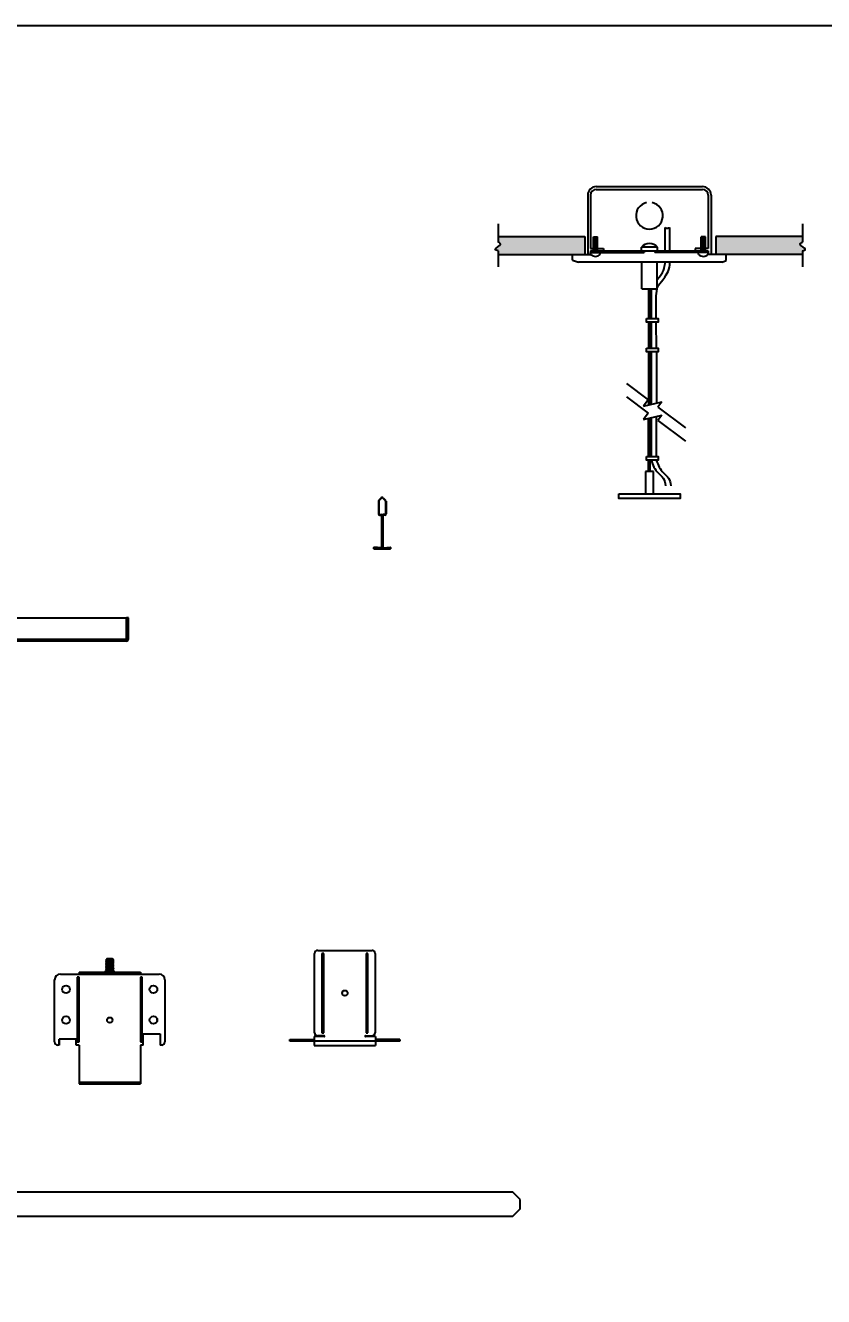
# Model space of a CAD drawing. Header units: inches. Extents: x 185 to 315, y 0 to 83.
# Drawn here: x 263.51 to 289.51, y 41.39 to 82.79 of the extents above; entities that cross this region are included whole.
import ezdxf

# ---------------------------------------------------------------- set-up
doc = ezdxf.new("R2010")
doc.units = ezdxf.units.IN
doc.header["$LTSCALE"] = 0.5
doc.header["$MEASUREMENT"] = 0
doc.layers.get('0').update_dxf_attribs({"color": 255, "linetype": 'CONTINUOUS'})
for name, color, linetype in [('Ceiling', 42, 'CONTINUOUS'), ('LED Board', 110, 'CONTINUOUS'), ('Mounting', 4, 'CONTINUOUS'), ('WallMount Bracket', 190, 'CONTINUOUS')]:
    doc.layers.add(name, color=color, linetype=linetype)
doc.layers.add('FAB DWG', color=7, linetype='CONTINUOUS', plot=False)
doc.layers.add('Text-Unprinted', color=131, linetype='CONTINUOUS', plot=False)
doc.styles.add('LSAD_Standard', font='arial.ttf')

# ---------------------------------------------------------------- blocks, each defined once
blk = doc.blocks.new('*U62')
at = {"layer": 'LED Board', "linetype": 'Continuous', "lineweight": 25, "transparency": 16777216}
blk.add_lwpolyline([(47, 0.15), (46.757, 0.393), (0.243, 0.393), (0, 0.15), (0, -0.15), (0.243, -0.393), (46.757, -0.393), (47, -0.15)], close=True, dxfattribs=at)
at = {"layer": 'FAB DWG', "color": 0, "transparency": 16777216, "style": 'LSAD_Standard'}
blk.add_attdef('LED1', (0, 3.215), '', height=1.125, dxfattribs=at)
blk = doc.blocks.new('*U69')
at = {"layer": 'WallMount Bracket', "color": 0, "linetype": 'ByBlock', "transparency": 16777216}
for p, q in [((-2.19, 0), (2.19, 0)), ((2.182, 0), (2.182, -0.692)), ((2.25, 0), (2.19, 0)), ((2.19, -0.692), (2.19, 0)), ((2.25, -0.692), (2.25, 0)), ((-2.25, 0), (-2.19, 0)), ((-2.25, 0), (-2.25, -0.692)), ((-2.19, 0), (-2.19, -0.692)), ((-2.182, -0.692), (-2.182, 0)), ((-2.19, -0.692), (-2.25, -0.692)), ((-2.182, -0.692), (2.182, -0.692)), ((-2.182, -0.7), (-2.182, -0.692)), ((-2.182, -0.7), (-2.182, -0.76)), ((2.182, -0.76), (-2.182, -0.76)), ((2.182, -0.692), (2.182, -0.7)), ((2.182, -0.7), (2.182, -0.76)), ((2.19, -0.692), (2.25, -0.692))]:
    blk.add_line(p, q, dxfattribs=at)
for centre, radius, start, end in [((-2.182, -0.692), 0.0678, 180, 270), ((-2.182, -0.692), 0.008, 180, 270), ((2.182, -0.692), 0.0678, 270, 0), ((2.182, -0.692), 0.008, 270, 0)]:
    blk.add_arc(centre, radius, start, end, dxfattribs=at)
blk = doc.blocks.new('*U64')
at = {"layer": 'Mounting', "transparency": 16777216}
h = blk.add_hatch(dxfattribs=at)
h.set_pattern_fill('AR-CONC', color=0, scale=0.05)
h.set_pattern_definition([(50, (-8493.6708, -832.33216), (0.358630091, -0.031376067), [0.0375, -0.4125]), (355, (-8493.6708, -832.33216), (-0.069375667, 0.376096067), [0.03, -0.33]), (100.4514445, (-8493.64092, -832.33477), (0.289254423, 0.344719995), [0.031870096, -0.350571056]), (46.1842, (-8493.6708, -832.23216), (0.533620665, -0.08275964), [0.05625, -0.61875]), (96.6356355, (-8493.62634, -832.23905), (0.467330973, 0.4870593), [0.04780517, -0.52585688]), (351.184164, (-8493.6708, -832.23216), (0.467330973, 0.4870593), [0.045, -0.495]), (21, (-8493.6208, -832.25716), (0.298453526, -0.201309445), [0.0375, -0.4125]), (326, (-8493.6208, -832.25716), (0.121657666, 0.362575023), [0.03, -0.33]), (71.4514447, (-8493.59594, -832.27393), (0.420111188, 0.161265576), [0.031870095, -0.350571056]), (37.5, (-8493.67081, -832.33216), (0.0060799277, 0.166446927), [0, -0.326, 0, -0.335, 0, -0.33125]), (7.5, (-8493.6708, -832.33216), (0.1315347687, 0.197205856), [0, -0.191, 0, -0.3185, 0, -0.12625]), (327.5, (-8493.7823, -832.33216), (0.266911218, -0.0112774359), [0, -0.125, 0, -0.39, 0, -0.5175]), (317.5, (-8493.8323, -832.33216), (0.2915930847, 0.050052491), [0, -0.1625, 0, -0.259, 0, -0.3675])])
edge = h.paths.add_edge_path()
edge.add_line((-2.1, 8.38), (-4.92, 8.38))
edge.add_line((-4.92, 8.38), (-4.92, 8.196))
edge.add_spline(control_points=[(-4.92, 8.196), (-4.877, 8.177), (-4.77, 8.112), (-5.095, 7.973), (-4.973, 7.923), (-4.92, 7.907)], knot_values=[1.066652, 1.066652, 1.066652, 1.066652, 3.873339, 9.934545, 13.072381, 13.072381, 13.072381, 13.072381], degree=3, periodic=0)
edge.add_line((-4.92, 7.907), (-4.92, 7.79))
edge.add_line((-4.92, 7.79), (-2.1, 7.79))
edge.add_line((-2.1, 7.79), (-2.1, 8.38))
edge = h.paths.add_edge_path()
edge.add_spline(control_points=[(4.984, 7.907), (5.036, 7.923), (5.159, 7.973), (4.834, 8.112), (4.941, 8.177), (4.984, 8.196)], knot_values=[1.066652, 1.066652, 1.066652, 1.066652, 4.204487, 10.265693, 13.072381, 13.072381, 13.072381, 13.072381], degree=3, periodic=0)
edge.add_line((4.984, 8.196), (4.984, 8.38))
edge.add_line((4.984, 8.38), (2.164, 8.38))
edge.add_line((2.164, 8.38), (2.164, 7.79))
edge.add_line((2.164, 7.79), (4.984, 7.79))
edge.add_line((4.984, 7.79), (4.984, 7.907))
at = {"layer": 'Mounting', "color": 0, "transparency": 16777216}
for p, q in [((-1.73, 10.005), (1.73, 10.005)), ((-2.008, 9.724), (-2.008, 7.79)), ((-1.919, 9.724), (-1.919, 7.993)), ((-1.73, 9.912), (1.73, 9.912)), ((1.919, 9.724), (1.919, 7.993)), ((2.008, 9.724), (2.008, 7.79)), ((-4.927, 8.789), (-4.927, 8.196)), ((4.984, 8.789), (4.984, 8.196)), ((-4.927, 8.38), (-2.107, 8.38)), ((-2.107, 8.38), (-2.107, 7.79)), ((-1.827, 8.336), (-1.687, 8.351)), ((-1.827, 8.301), (-1.687, 8.316)), ((-1.827, 8.267), (-1.687, 8.282)), ((-1.822, 8.366), (-1.691, 8.366)), ((-1.822, 7.856), (-1.822, 8.366)), ((-1.691, 7.856), (-1.691, 8.366)), ((0.51, 7.856), (0.51, 8.67)), ((0.668, 7.856), (0.668, 8.67)), ((1.827, 8.336), (1.687, 8.351)), ((1.827, 8.301), (1.687, 8.316)), ((1.827, 8.267), (1.687, 8.282)), ((1.822, 8.366), (1.691, 8.366)), ((1.691, 7.856), (1.691, 8.366)), ((1.822, 7.856), (1.822, 8.366)), ((4.984, 8.38), (2.164, 8.38)), ((2.164, 8.38), (2.164, 7.79)), ((-4.927, 7.907), (-4.927, 7.393)), ((-1.919, 7.993), (-1.822, 7.993)), ((-1.919, 7.915), (-1.919, 7.79)), ((-1.919, 7.915), (-1.822, 7.915)), ((-1.858, 7.915), (-1.858, 7.856)), ((-1.827, 8.233), (-1.687, 8.248)), ((-1.827, 8.198), (-1.687, 8.213)), ((-1.827, 8.164), (-1.687, 8.179)), ((-1.827, 8.13), (-1.687, 8.145)), ((-1.827, 8.095), (-1.687, 8.11)), ((-1.827, 8.061), (-1.687, 8.076)), ((-1.827, 8.027), (-1.687, 8.042)), ((-1.827, 7.992), (-1.687, 8.007)), ((-1.827, 7.958), (-1.687, 7.973)), ((-1.827, 7.924), (-1.687, 7.939)), ((-1.827, 7.89), (-1.687, 7.905)), ((-1.691, 7.993), (-1.494, 7.993)), ((-1.691, 7.915), (1.691, 7.915)), ((-1.494, 7.993), (-1.494, 7.915)), ((0.26, 8.028), (-0.26, 8.028)), ((-0.26, 7.915), (-0.26, 8.028)), ((-0.174, 7.915), (-0.174, 7.856)), ((0.174, 7.915), (0.174, 7.856)), ((0.26, 7.915), (0.26, 8.028)), ((1.691, 7.993), (1.494, 7.993)), ((1.494, 7.993), (1.494, 7.915)), ((1.827, 8.233), (1.687, 8.248)), ((1.827, 8.198), (1.687, 8.213)), ((1.827, 8.164), (1.687, 8.179)), ((1.827, 8.13), (1.687, 8.145)), ((1.827, 8.095), (1.687, 8.11)), ((1.827, 8.061), (1.687, 8.076)), ((1.827, 8.027), (1.687, 8.042)), ((1.827, 7.992), (1.687, 8.007)), ((1.827, 7.958), (1.687, 7.973)), ((1.827, 7.924), (1.687, 7.939)), ((1.827, 7.89), (1.687, 7.905)), ((1.919, 7.993), (1.822, 7.993)), ((1.822, 7.915), (1.919, 7.915)), ((1.858, 7.915), (1.858, 7.856)), ((1.919, 7.915), (1.919, 7.79)), ((4.984, 7.907), (4.984, 7.393)), ((-4.92, 7.79), (-1.909, 7.79)), ((-2.5, 7.606), (-2.5, 7.79)), ((-2.5, 7.606), (-2.314, 7.54)), ((2.371, 7.54), (-2.314, 7.54)), ((-1.915, 7.795), (-1.915, 7.856)), ((-1.915, 7.856), (-0.174, 7.856)), ((-1.599, 7.795), (-1.599, 7.856)), ((-0.25, 6.678), (-0.25, 7.54)), ((1.915, 7.856), (0.174, 7.856)), ((0.25, 6.678), (0.25, 7.54)), ((0.51, 7.505), (0.51, 7.54)), ((0.668, 7.518), (0.668, 7.54)), ((1.599, 7.795), (1.599, 7.856)), ((1.915, 7.795), (1.915, 7.856)), ((4.984, 7.79), (1.919, 7.79)), ((2.371, 7.54), (2.5, 7.599)), ((2.5, 7.599), (2.5, 7.79)), ((-0.25, 6.678), (0.25, 6.678)), ((-0.03, 6.678), (-0.03, 5.705)), ((0.03, 6.678), (0.03, 5.705)), ((0.056, 6.642), (0.055, 5.705)), ((0.21, 6.362), (0.211, 5.705)), ((-0.03, 5.584), (-0.03, 4.742)), ((0.03, 5.584), (0.03, 4.742)), ((0.055, 5.584), (0.052, 4.742)), ((0.211, 5.584), (0.217, 4.742)), ((-0.03, 4.621), (-0.03, 2.889)), ((0.03, 4.621), (0.03, 2.903)), ((0.052, 4.621), (0.052, 3.403)), ((0.052, 4.621), (0.052, 2.908)), ((0.227, 4.621), (0.23, 2.95)), ((-0.747, 3.59), (-0.036, 3.055)), ((-0.747, 3.159), (-0.036, 2.624)), ((-0.036, 3.055), (-0.189, 2.852)), ((-0.189, 2.852), (0.402, 2.991)), ((0.402, 2.991), (0.275, 2.821)), ((-0.036, 2.624), (-0.189, 2.421)), ((-0.189, 2.421), (0.402, 2.56)), ((0.22, 2.517), (0.224, 1.214)), ((0.275, 2.821), (1.171, 2.147)), ((0.402, 2.56), (0.275, 2.39)), ((-0.03, 1.214), (-0.03, 2.458)), ((0.03, 1.214), (0.03, 2.472)), ((0.052, 2.477), (0.052, 1.214)), ((0.275, 2.39), (1.171, 1.716)), ((-0.03, 0.728), (-0.03, 1.093)), ((0.03, 0.728), (0.03, 1.093)), ((0.129, 0.728), (-0.129, 0.728)), ((-0.129, 0.728), (-0.129, 0)), ((0.129, 0), (0.129, 0.728)), ((-0.129, 0), (0.129, 0))]:
    blk.add_line(p, q, dxfattribs=at)
for points in [[(0.51, 8.67), (0.538, 8.661), (0.561, 8.655), (0.578, 8.652), (0.592, 8.651), (0.602, 8.652), (0.61, 8.653), (0.616, 8.655), (0.621, 8.656), (0.626, 8.657), (0.63, 8.657), (0.635, 8.657), (0.64, 8.657), (0.645, 8.659), (0.652, 8.661), (0.659, 8.664), (0.668, 8.67)], [(0.25, 6.976), (0.324, 7.063), (0.385, 7.141), (0.428, 7.207), (0.458, 7.268), (0.479, 7.333), (0.494, 7.409), (0.51, 7.505)], [(0.25, 6.7), (0.293, 6.797), (0.437, 6.966), (0.498, 7.05), (0.546, 7.127), (0.581, 7.187), (0.607, 7.243)], [(0.24, 6.677), (0.24, 6.678)]]:
    blk.add_lwpolyline(points, dxfattribs=at)
for points in [[(-0.092, 5.705), (0.29, 5.705), (0.29, 5.584), (-0.092, 5.584)], [(-0.092, 4.742), (0.29, 4.742), (0.29, 4.621), (-0.092, 4.621)], [(-0.092, 1.214), (0.29, 1.214), (0.29, 1.093), (-0.092, 1.093)], [(-1, 0), (1, 0), (1, -0.156), (-1, -0.156)]]:
    blk.add_lwpolyline(points, close=True, dxfattribs=at)
for centre, radius, start, end in [((-1.722, 9.719), 0.286, 91.7281, 179.1122), ((1.722, 9.719), 0.286, 0.8878, 88.2719), ((-1.73, 9.724), 0.188, 90, 180), ((1.73, 9.724), 0.188, 0, 90), ((0, 9.054), 0.438, 101.9406, 78.0594), ((0, 7.82), 0.333, 38.6438, 141.3562), ((-1.757, 7.951), 0.221, 224.5768, 315.4232), ((-0.084, 7.542), 0.753, 336.6147, 358.1884), ((1.757, 7.951), 0.221, 224.5768, 315.4232), ((0.546, 6.571), 0.495, 167.5469, 171.798), ((1.809, 6.37), 1.599, 168.9188, 180.2549)]:
    blk.add_arc(centre, radius, start, end, dxfattribs=at)
for points, knots in [([(-4.927, 7.907), (-4.98, 7.923), (-5.102, 7.973), (-4.777, 8.112), (-4.884, 8.177), (-4.927, 8.196)], [1.066652, 1.066652, 1.066652, 1.066652, 4.204487, 10.265693, 13.072381, 13.072381, 13.072381, 13.072381]), ([(4.984, 7.907), (5.036, 7.923), (5.159, 7.973), (4.834, 8.112), (4.941, 8.177), (4.984, 8.196)], [1.066652, 1.066652, 1.066652, 1.066652, 4.204487, 10.265693, 13.072381, 13.072381, 13.072381, 13.072381]), ([(0.052, 1.093), (0.112, 0.943), (0.202, 0.718), (0.486, 0.517), (0.519, 0.355), (0.525, 0.264)], [0, 0, 0, 0, 0.4759819, 0.7144555, 0.9806831, 0.9806831, 0.9806831, 0.9806831]), ([(0.224, 1.093), (0.284, 0.943), (0.374, 0.718), (0.658, 0.517), (0.691, 0.355), (0.697, 0.264)], [0, 0, 0, 0, 0.4759819, 0.7144555, 0.9806831, 0.9806831, 0.9806831, 0.9806831])]:
    blk.add_open_spline(points, degree=3, knots=knots, dxfattribs=at)
blk = doc.blocks.new('*U63')
at = {"layer": 'Mounting', "color": 0, "linetype": 'ByBlock', "transparency": 16777216}
for p, q in [((0.014, -1.29), (0.014, 1.29)), ((0.114, 1.39), (1.886, 1.39)), ((0.311, 1.29), (0.251, 1.29)), ((0.251, 1.29), (0.251, -1.29)), ((0.311, -1.29), (0.311, 1.29)), ((1.689, 1.29), (1.689, -1.29)), ((1.749, 1.29), (1.689, 1.29)), ((1.749, -1.29), (1.749, 1.29)), ((1.986, 1.29), (1.986, -1.29)), ((-0.792, -1.563), (-0.792, -1.515)), ((-0.792, -1.515), (0, -1.515)), ((2.792, -1.563), (-0.792, -1.563)), ((-0.605, -1.515), (-0.605, -1.563)), ((-0.05, -1.563), (-0.05, -1.515)), ((0.33, -1.414), (0, -1.414)), ((0, -1.414), (0, -1.703)), ((0.33, -1.39), (0.114, -1.39)), ((0.251, -1.29), (0.311, -1.29)), ((1.67, -1.39), (1.886, -1.39)), ((2, -1.414), (1.67, -1.414)), ((1.689, -1.29), (1.749, -1.29)), ((2, -1.414), (2, -1.703)), ((2.792, -1.515), (2, -1.515)), ((2.05, -1.563), (2.05, -1.515)), ((2.605, -1.563), (2.605, -1.515)), ((2.792, -1.515), (2.792, -1.563)), ((0, -1.703), (2, -1.703))]:
    blk.add_line(p, q, dxfattribs=at)
blk.add_circle((1, 0), 0.0885, dxfattribs=at)
for centre, radius, start, end in [((0.114, 1.29), 0.1, 90, 180), ((1.886, 1.29), 0.1, 0, 90), ((0.114, -1.29), 0.1, 180, 270), ((0.33, -1.402), 0.0119, 270, 90), ((1.67, -1.402), 0.0119, 90, 270), ((1.886, -1.29), 0.1, 270, 0)]:
    blk.add_arc(centre, radius, start, end, dxfattribs=at)
blk = doc.blocks.new('*U75')
at = {"layer": 'Mounting', "color": 0, "linetype": 'Continuous', "lineweight": 25, "transparency": 16777216}
for p, q in [((0.876, 0.438), (0.876, 0.432)), ((0.916, 0.496), (0.893, 0.473)), ((0.893, 0.471), (0.909, 0.462)), ((0.916, 0.496), (1.084, 0.496)), ((1.124, 0.456), (1.078, 0.456)), ((1.092, 0.488), (1.084, 0.496)), ((1.103, 0.476), (1.091, 0.483)), ((1.123, 0.457), (1.107, 0.474)), ((1.124, 0.456), (1.122, 0.457)), ((0, 0.048), (0, -0.012)), ((0, 0.048), (2, 0.048)), ((0, 0), (2, 0)), ((0.851, 0.049), (0.847, 0.049)), ((0.847, 0.049), (0.847, 0.048)), ((0.851, 0.049), (0.851, 0.048)), ((0.879, 0.049), (0.865, 0.049)), ((0.865, 0.049), (0.865, 0.048)), ((0.873, 0.077), (0.873, 0.077)), ((0.874, 0.077), (0.873, 0.077)), ((0.877, 0.077), (0.874, 0.077)), ((0.876, 0.388), (0.876, 0.382)), ((0.876, 0.338), (0.876, 0.332)), ((0.876, 0.288), (0.876, 0.282)), ((0.876, 0.238), (0.876, 0.232)), ((0.876, 0.188), (0.876, 0.182)), ((0.876, 0.138), (0.876, 0.132)), ((0.876, 0.083), (0.877, 0.083)), ((0.888, 0.077), (0.877, 0.077)), ((0.877, 0.077), (0.877, 0.072)), ((0.879, 0.049), (0.879, 0.048)), ((0.9, 0.077), (0.888, 0.077)), ((0.9, 0.077), (0.898, 0.048)), ((0.922, 0.077), (0.9, 0.077)), ((0.905, 0.049), (0.905, 0.048)), ((0.928, 0.049), (0.905, 0.049)), ((0.94, 0.077), (0.922, 0.077)), ((0.928, 0.049), (0.928, 0.048)), ((0.94, 0.077), (0.939, 0.048)), ((0.969, 0.077), (0.94, 0.077)), ((1.12, 0.088), (0.945, 0.088)), ((0.963, 0.049), (0.963, 0.048)), ((0.989, 0.049), (0.963, 0.049)), ((0.991, 0.077), (0.969, 0.077)), ((0.989, 0.049), (0.989, 0.048)), ((1.022, 0.077), (0.991, 0.077)), ((0.991, 0.077), (0.991, 0.048)), ((1.043, 0.077), (1.022, 0.077)), ((1.022, 0.077), (1.022, 0.048)), ((1.026, 0.049), (1.026, 0.048)), ((1.052, 0.049), (1.026, 0.049)), ((1.071, 0.077), (1.043, 0.077)), ((1.052, 0.049), (1.052, 0.048)), ((1.088, 0.077), (1.071, 0.077)), ((1.071, 0.077), (1.072, 0.048)), ((1.085, 0.049), (1.085, 0.048)), ((1.106, 0.049), (1.085, 0.049)), ((1.107, 0.077), (1.088, 0.077)), ((1.12, 0.088), (1.106, 0.096)), ((1.106, 0.049), (1.106, 0.048)), ((1.117, 0.077), (1.107, 0.077)), ((1.107, 0.077), (1.109, 0.048)), ((1.125, 0.077), (1.117, 0.077)), ((1.124, 0.407), (1.124, 0.413)), ((1.124, 0.357), (1.124, 0.363)), ((1.124, 0.307), (1.124, 0.313)), ((1.124, 0.257), (1.124, 0.263)), ((1.124, 0.207), (1.124, 0.213)), ((1.124, 0.157), (1.124, 0.163)), ((1.124, 0.107), (1.124, 0.113)), ((1.127, 0.077), (1.125, 0.077)), ((1.125, 0.077), (1.126, 0.074)), ((1.13, 0.049), (1.13, 0.048)), ((1.142, 0.049), (1.13, 0.049)), ((1.142, 0.049), (1.142, 0.048)), ((1.152, 0.049), (1.152, 0.048)), ((1.153, 0.049), (1.152, 0.049)), ((1.153, 0.048), (1.153, 0.049)), ((2, 0.048), (2, -0.012)), ((-0.795, -2.225), (-0.795, -0.2)), ((-0.608, -0.012), (2.608, -0.012)), ((0.003, -0.112), (-0.057, -0.112)), ((-0.057, -0.112), (-0.057, -2.225)), ((0.003, -2.225), (0.003, -0.112)), ((2.057, -0.112), (1.997, -0.112)), ((1.997, -0.112), (1.997, -2.225)), ((2.057, -2.225), (2.057, -0.112)), ((2.795, -0.2), (2.795, -2.225)), ((2.093, -1.956), (2.645, -1.956)), ((2.093, -2.325), (2.093, -1.956)), ((2.645, -1.956), (2.645, -2.325)), ((2.645, -1.956), (2.645, -2.325)), ((-0.645, -2.325), (-0.695, -2.325)), ((-0.093, -2.131), (-0.645, -2.131)), ((-0.645, -2.131), (-0.645, -2.325)), ((-0.645, -2.325), (-0.645, -2.131)), ((-0.645, -2.325), (-0.645, -2.325)), ((-0.093, -2.325), (-0.093, -2.131)), ((0, -2.325), (-0.093, -2.325)), ((-0.057, -2.225), (-0.053, -2.225)), ((-0.053, -2.225), (0, -2.225)), ((0, -2.225), (0.003, -2.225)), ((0, -2.325), (0, -3.585)), ((1.997, -2.225), (2.057, -2.225)), ((2.093, -2.325), (2, -2.325)), ((2, -2.325), (2, -3.585)), ((2.695, -2.325), (2.645, -2.325)), ((2.645, -2.325), (2.645, -2.325)), ((0, -3.533), (2, -3.533)), ((0, -3.585), (2, -3.585)), ((0.05, -3.533), (0.05, -3.585)), ((1.95, -3.585), (1.95, -3.533))]:
    blk.add_line(p, q, dxfattribs=at)
at = {"layer": 'Mounting', "color": 0, "linetype": 'Continuous', "lineweight": 25, "transparency": 16777216, "flags": 128}
for points in [[(0.877, 0.432), (0.877, 0.433), (0.894, 0.436), (0.919, 0.439), (0.951, 0.441), (0.988, 0.444), (1.026, 0.446), (1.061, 0.448), (1.091, 0.451), (1.112, 0.453), (1.123, 0.456), (1.124, 0.456), (1.124, 0.456)], [(0.893, 0.472), (0.894, 0.473), (0.908, 0.475), (0.932, 0.477), (0.963, 0.478), (0.997, 0.48), (1.03, 0.482), (1.059, 0.484), (1.08, 0.485), (1.091, 0.487), (1.092, 0.488), (1.092, 0.488)]]:
    blk.add_lwpolyline(points, dxfattribs=at)
at = {"layer": 'Mounting', "color": 0, "linetype": 'Continuous', "lineweight": 25, "transparency": 16777216}
for centre, radius in [((-0.424, -0.512), 0.125), ((2.424, -0.512), 0.125), ((-0.424, -1.512), 0.125), ((1, -1.512), 0.0885), ((2.424, -1.512), 0.125)]:
    blk.add_circle(centre, radius, dxfattribs=at)
for centre, radius, start, end in [((0.878, 0.046), 0.0307, 97.8634, 175.0605), ((0.882, 0.047), 0.0304, 98.6992, 175.7811), ((0.894, 0.048), 0.0294, 101.7111, 178.0862), ((0.888, 0.075), 0.0143, 147.5, 175), ((0.908, 0.049), 0.0286, 105.6034, 180.5039), ((0.934, 0.051), 0.0282, 114.7174, 184.3376), ((0.957, 0.052), 0.0298, 125.1069, 186.4928), ((1.005, 0.053), 0.0432, 147.6047, 186.1701), ((1.118, 0.054), 0.129, 169.8466, 182.2537), ((0.969, 0.054), 0.0578, 355.1577, 23.3352), ((1.018, 0.053), 0.0347, 353.0285, 42.8), ((1.057, 0.051), 0.0286, 354.5992, 61.2823), ((1.078, 0.05), 0.0282, 357.2099, 69.6144), ((1.101, 0.048), 0.029, 0.9349, 76.821), ((1.112, 0.047), 0.0298, 3.0211, 79.8057), ((1.112, 0.075), 0.0143, 5, 60), ((1.121, 0.046), 0.0306, 4.7276, 81.8954), ((1.123, 0.046), 0.0307, 5, 82.2049), ((-0.608, -0.2), 0.188, 90, 180), ((2.608, -0.2), 0.188, 0, 90), ((2.424, -1.512), 0.125, 354.1722, 16.4152), ((-0.695, -2.225), 0.1, 180, 270), ((2.695, -2.225), 0.1, 270, 0)]:
    blk.add_arc(centre, radius, start, end, dxfattribs=at)
for points, knots in [([(0.909, 0.458), (0.903, 0.455), (0.892, 0.448), (0.882, 0.442), (0.876, 0.439)], [0, 0, 0, 0, 0.49954, 1, 1, 1, 1]), ([(0.876, 0.431), (0.882, 0.428), (0.892, 0.422), (0.903, 0.415), (0.909, 0.412)], [0, 0, 0, 0, 0.500372, 1, 1, 1, 1]), ([(1.078, 0.456), (1.06, 0.455), (1.031, 0.453), (0.983, 0.45), (0.946, 0.447), (0.914, 0.445), (0.89, 0.442), (0.877, 0.44), (0.877, 0.439), (0.877, 0.438)], [0, 0, 0, 0, 0.221086, 0.357966, 0.496016, 0.631172, 0.76938, 0.905861, 1, 1, 1, 1]), ([(1.092, 0.488), (1.092, 0.488), (1.092, 0.487), (1.083, 0.484), (1.066, 0.482), (1.043, 0.479), (1.016, 0.477), (0.988, 0.475), (0.96, 0.472), (0.937, 0.47), (0.919, 0.467), (0.909, 0.465), (0.906, 0.463), (0.909, 0.462), (0.909, 0.462)], [0, 0, 0, 0, 0.063166, 0.156561, 0.248255, 0.342044, 0.434206, 0.526997, 0.620586, 0.712201, 0.805898, 0.898417, 0.990838, 1, 1, 1, 1]), ([(1.088, 0.436), (1.087, 0.436), (1.082, 0.434), (1.066, 0.432), (1.044, 0.429), (1.016, 0.427), (0.988, 0.425), (0.96, 0.422), (0.937, 0.42), (0.919, 0.417), (0.909, 0.415), (0.906, 0.413), (0.909, 0.412), (0.909, 0.412)], [0, 0, 0, 0, 0.0747326, 0.1753227, 0.2782119, 0.379315, 0.4811089, 0.5837791, 0.6842825, 0.7870703, 0.8885659, 0.9899536, 1, 1, 1, 1]), ([(1.091, 0.482), (1.091, 0.481), (1.092, 0.48), (1.083, 0.478), (1.066, 0.476), (1.043, 0.473), (1.016, 0.471), (0.988, 0.468), (0.96, 0.466), (0.936, 0.463), (0.919, 0.461), (0.91, 0.459), (0.91, 0.458), (0.91, 0.458)], [0, 0, 0, 0, 0.055496, 0.158297, 0.259225, 0.36246, 0.463903, 0.566039, 0.669054, 0.769895, 0.873029, 0.974865, 1, 1, 1, 1]), ([(1.091, 0.432), (1.091, 0.431), (1.092, 0.43), (1.083, 0.428), (1.066, 0.426), (1.043, 0.423), (1.016, 0.421), (0.988, 0.418), (0.96, 0.416), (0.936, 0.413), (0.919, 0.411), (0.91, 0.409), (0.91, 0.408), (0.91, 0.408)], [0, 0, 0, 0, 0.055496, 0.158297, 0.259226, 0.362462, 0.463905, 0.566041, 0.669057, 0.769899, 0.873032, 0.974869, 1, 1, 1, 1]), ([(1.106, 0.473), (1.107, 0.472), (1.112, 0.469), (1.106, 0.464), (1.093, 0.46), (1.081, 0.457), (1.078, 0.456)], [0, 0, 0, 0, 0.134219, 0.490109, 0.845606, 1, 1, 1, 1]), ([(1.089, 0.436), (1.094, 0.439), (1.105, 0.446), (1.116, 0.452), (1.121, 0.455)], [0, 0, 0, 0, 0.499897, 1, 1, 1, 1]), ([(1.123, 0.414), (1.118, 0.417), (1.107, 0.424), (1.096, 0.43), (1.091, 0.433)], [0, 0, 0, 0, 0.5004875, 1, 1, 1, 1]), ([(0.909, 0.408), (0.903, 0.405), (0.892, 0.398), (0.882, 0.392), (0.876, 0.389)], [0, 0, 0, 0, 0.499513, 1, 1, 1, 1]), ([(0.877, 0.382), (0.877, 0.382), (0.875, 0.384), (0.89, 0.386), (0.917, 0.389), (0.95, 0.391), (0.987, 0.394), (1.026, 0.396), (1.062, 0.398), (1.093, 0.401), (1.114, 0.403), (1.124, 0.405), (1.123, 0.407), (1.123, 0.407)], [0, 0, 0, 0, 0.04489, 0.17446, 0.27308, 0.369668, 0.468448, 0.565912, 0.6634, 0.762173, 0.858758, 0.957389, 1, 1, 1, 1]), ([(0.876, 0.381), (0.882, 0.378), (0.892, 0.372), (0.903, 0.365), (0.909, 0.362)], [0, 0, 0, 0, 0.500345, 1, 1, 1, 1]), ([(0.909, 0.358), (0.903, 0.355), (0.892, 0.348), (0.882, 0.342), (0.876, 0.339)], [0, 0, 0, 0, 0.499486, 1, 1, 1, 1]), ([(0.877, 0.332), (0.877, 0.332), (0.875, 0.334), (0.89, 0.336), (0.917, 0.339), (0.95, 0.341), (0.987, 0.344), (1.026, 0.346), (1.062, 0.348), (1.093, 0.351), (1.114, 0.353), (1.124, 0.355), (1.123, 0.357), (1.123, 0.357)], [0, 0, 0, 0, 0.04489, 0.17446, 0.27308, 0.369668, 0.468448, 0.565912, 0.6634, 0.762173, 0.858758, 0.957389, 1, 1, 1, 1]), ([(0.876, 0.331), (0.882, 0.328), (0.892, 0.322), (0.903, 0.315), (0.909, 0.312)], [0, 0, 0, 0, 0.500318, 1, 1, 1, 1]), ([(0.909, 0.308), (0.903, 0.305), (0.892, 0.298), (0.882, 0.292), (0.876, 0.289)], [0, 0, 0, 0, 0.49946, 1, 1, 1, 1]), ([(0.877, 0.282), (0.877, 0.282), (0.875, 0.284), (0.89, 0.286), (0.917, 0.289), (0.95, 0.291), (0.987, 0.294), (1.026, 0.296), (1.062, 0.298), (1.093, 0.301), (1.114, 0.303), (1.124, 0.305), (1.123, 0.307), (1.123, 0.307)], [0, 0, 0, 0, 0.04489, 0.17446, 0.27308, 0.369668, 0.468448, 0.565912, 0.6634, 0.762173, 0.858758, 0.957389, 1, 1, 1, 1]), ([(0.876, 0.281), (0.882, 0.278), (0.892, 0.272), (0.903, 0.265), (0.909, 0.262)], [0, 0, 0, 0, 0.500292, 1, 1, 1, 1]), ([(0.909, 0.258), (0.903, 0.255), (0.892, 0.248), (0.882, 0.242), (0.876, 0.239)], [0, 0, 0, 0, 0.4994327, 1, 1, 1, 1]), ([(0.877, 0.232), (0.877, 0.232), (0.875, 0.234), (0.89, 0.236), (0.917, 0.239), (0.95, 0.241), (0.987, 0.244), (1.026, 0.246), (1.062, 0.248), (1.093, 0.251), (1.114, 0.253), (1.124, 0.255), (1.123, 0.257), (1.123, 0.257)], [0, 0, 0, 0, 0.04489, 0.17446, 0.27308, 0.369668, 0.468448, 0.565912, 0.6634, 0.762173, 0.858758, 0.957389, 1, 1, 1, 1]), ([(0.876, 0.231), (0.882, 0.228), (0.892, 0.222), (0.903, 0.215), (0.909, 0.212)], [0, 0, 0, 0, 0.500265, 1, 1, 1, 1]), ([(0.909, 0.208), (0.903, 0.205), (0.892, 0.198), (0.882, 0.192), (0.876, 0.189)], [0, 0, 0, 0, 0.499406, 1, 1, 1, 1]), ([(0.877, 0.182), (0.877, 0.182), (0.875, 0.184), (0.89, 0.186), (0.917, 0.189), (0.95, 0.191), (0.987, 0.194), (1.026, 0.196), (1.062, 0.198), (1.093, 0.201), (1.114, 0.203), (1.124, 0.205), (1.123, 0.207), (1.123, 0.207)], [0, 0, 0, 0, 0.04489, 0.17446, 0.27308, 0.369668, 0.468448, 0.565912, 0.6634, 0.762173, 0.858758, 0.957389, 1, 1, 1, 1]), ([(0.876, 0.181), (0.882, 0.178), (0.892, 0.172), (0.903, 0.165), (0.909, 0.162)], [0, 0, 0, 0, 0.500238, 1, 1, 1, 1]), ([(0.909, 0.158), (0.903, 0.155), (0.892, 0.148), (0.882, 0.142), (0.876, 0.139)], [0, 0, 0, 0, 0.4993788, 1, 1, 1, 1]), ([(0.877, 0.132), (0.877, 0.132), (0.875, 0.134), (0.89, 0.136), (0.917, 0.139), (0.95, 0.141), (0.987, 0.144), (1.026, 0.146), (1.062, 0.148), (1.093, 0.151), (1.114, 0.153), (1.124, 0.155), (1.123, 0.157), (1.123, 0.157)], [0, 0, 0, 0, 0.04489, 0.17446, 0.27308, 0.369668, 0.468448, 0.565912, 0.6634, 0.762173, 0.858758, 0.957389, 1, 1, 1, 1]), ([(0.876, 0.131), (0.882, 0.128), (0.892, 0.122), (0.903, 0.115), (0.909, 0.112)], [0, 0, 0, 0, 0.500211, 1, 1, 1, 1]), ([(0.909, 0.108), (0.903, 0.105), (0.892, 0.098), (0.882, 0.092), (0.876, 0.089)], [0, 0, 0, 0, 0.499352, 1, 1, 1, 1]), ([(1.124, 0.413), (1.124, 0.413), (1.126, 0.412), (1.119, 0.41), (1.103, 0.408), (1.072, 0.405), (1.03, 0.403), (0.983, 0.4), (0.946, 0.397), (0.914, 0.395), (0.89, 0.392), (0.877, 0.39), (0.877, 0.389), (0.877, 0.388)], [0, 0, 0, 0, 0.007607, 0.106538, 0.203477, 0.285134, 0.443181, 0.541032, 0.639719, 0.736338, 0.835137, 0.932703, 1, 1, 1, 1]), ([(1.124, 0.363), (1.124, 0.363), (1.126, 0.362), (1.119, 0.36), (1.103, 0.358), (1.072, 0.355), (1.03, 0.353), (0.983, 0.35), (0.946, 0.347), (0.914, 0.345), (0.89, 0.342), (0.877, 0.34), (0.877, 0.339), (0.877, 0.338)], [0, 0, 0, 0, 0.007607, 0.106538, 0.203477, 0.285134, 0.443181, 0.541032, 0.639719, 0.736338, 0.835137, 0.932703, 1, 1, 1, 1]), ([(1.124, 0.313), (1.124, 0.313), (1.126, 0.312), (1.119, 0.31), (1.103, 0.308), (1.072, 0.305), (1.03, 0.303), (0.983, 0.3), (0.946, 0.297), (0.914, 0.295), (0.89, 0.292), (0.877, 0.29), (0.877, 0.289), (0.877, 0.288)], [0, 0, 0, 0, 0.007607, 0.106538, 0.203477, 0.285134, 0.443181, 0.541032, 0.639719, 0.736338, 0.835137, 0.932703, 1, 1, 1, 1]), ([(1.124, 0.263), (1.124, 0.263), (1.126, 0.262), (1.119, 0.26), (1.103, 0.258), (1.072, 0.255), (1.03, 0.253), (0.983, 0.25), (0.946, 0.247), (0.914, 0.245), (0.89, 0.242), (0.877, 0.24), (0.877, 0.239), (0.877, 0.238)], [0, 0, 0, 0, 0.007607, 0.106538, 0.203477, 0.285134, 0.443181, 0.541032, 0.639719, 0.736338, 0.835137, 0.932703, 1, 1, 1, 1]), ([(1.124, 0.213), (1.124, 0.213), (1.126, 0.212), (1.119, 0.21), (1.103, 0.208), (1.072, 0.205), (1.03, 0.203), (0.983, 0.2), (0.946, 0.197), (0.914, 0.195), (0.89, 0.192), (0.877, 0.19), (0.877, 0.189), (0.877, 0.188)], [0, 0, 0, 0, 0.007607, 0.106538, 0.203477, 0.285134, 0.443181, 0.541032, 0.639719, 0.736338, 0.835137, 0.932703, 1, 1, 1, 1]), ([(1.124, 0.163), (1.124, 0.163), (1.126, 0.162), (1.119, 0.16), (1.103, 0.158), (1.072, 0.155), (1.03, 0.153), (0.983, 0.15), (0.946, 0.147), (0.914, 0.145), (0.89, 0.142), (0.877, 0.14), (0.877, 0.139), (0.877, 0.138)], [0, 0, 0, 0, 0.007607, 0.106538, 0.203477, 0.285134, 0.443181, 0.541032, 0.639719, 0.736338, 0.835137, 0.932703, 1, 1, 1, 1]), ([(1.124, 0.113), (1.124, 0.113), (1.126, 0.112), (1.119, 0.11), (1.103, 0.108), (1.072, 0.105), (1.03, 0.103), (0.983, 0.1), (0.946, 0.097), (0.914, 0.095), (0.891, 0.092), (0.878, 0.09), (0.878, 0.089), (0.877, 0.089)], [0, 0, 0, 0, 0.007861, 0.110096, 0.210272, 0.294656, 0.457981, 0.5591, 0.661083, 0.760928, 0.863028, 0.963852, 1, 1, 1, 1]), ([(0.877, 0.083), (0.881, 0.084), (0.889, 0.086), (0.917, 0.089), (0.95, 0.091), (0.987, 0.094), (1.026, 0.096), (1.062, 0.098), (1.093, 0.101), (1.114, 0.103), (1.124, 0.105), (1.123, 0.107), (1.123, 0.107)], [0, 0, 0, 0, 0.135659, 0.238915, 0.340042, 0.443465, 0.54551, 0.64758, 0.750995, 0.852119, 0.955387, 1, 1, 1, 1]), ([(0.877, 0.083), (0.879, 0.083), (0.884, 0.084), (0.905, 0.086), (0.929, 0.087), (0.943, 0.088), (0.945, 0.088)], [0, 0, 0, 0, 0.247672, 0.593287, 0.93866, 1, 1, 1, 1]), ([(1.088, 0.386), (1.087, 0.386), (1.082, 0.384), (1.066, 0.382), (1.044, 0.379), (1.016, 0.377), (0.988, 0.375), (0.96, 0.372), (0.937, 0.37), (0.919, 0.367), (0.909, 0.365), (0.906, 0.363), (0.909, 0.362), (0.909, 0.362)], [0, 0, 0, 0, 0.0747369, 0.1753271, 0.2782164, 0.3793196, 0.4811134, 0.5837837, 0.6842871, 0.787075, 0.8885706, 0.9899584, 1, 1, 1, 1]), ([(1.088, 0.336), (1.087, 0.336), (1.082, 0.334), (1.066, 0.332), (1.044, 0.329), (1.016, 0.327), (0.988, 0.325), (0.96, 0.322), (0.937, 0.32), (0.919, 0.317), (0.909, 0.315), (0.906, 0.313), (0.909, 0.312), (0.909, 0.312)], [0, 0, 0, 0, 0.074741, 0.175332, 0.278221, 0.379324, 0.481118, 0.583788, 0.684292, 0.78708, 0.888575, 0.989963, 1, 1, 1, 1]), ([(1.088, 0.286), (1.087, 0.286), (1.082, 0.284), (1.066, 0.282), (1.044, 0.279), (1.016, 0.277), (0.988, 0.275), (0.96, 0.272), (0.937, 0.27), (0.919, 0.267), (0.909, 0.265), (0.906, 0.263), (0.909, 0.262), (0.909, 0.262)], [0, 0, 0, 0, 0.0747457, 0.175336, 0.2782254, 0.3793286, 0.4811225, 0.5837929, 0.6842964, 0.7870844, 0.8885801, 0.9899679, 1, 1, 1, 1]), ([(1.088, 0.236), (1.087, 0.236), (1.082, 0.234), (1.066, 0.232), (1.044, 0.229), (1.016, 0.227), (0.988, 0.225), (0.96, 0.222), (0.937, 0.22), (0.919, 0.217), (0.909, 0.215), (0.906, 0.213), (0.909, 0.212), (0.909, 0.212)], [0, 0, 0, 0, 0.07475, 0.17534, 0.27823, 0.379333, 0.481127, 0.583797, 0.684301, 0.787089, 0.888585, 0.989973, 1, 1, 1, 1]), ([(1.088, 0.186), (1.087, 0.186), (1.082, 0.184), (1.066, 0.182), (1.044, 0.179), (1.016, 0.177), (0.988, 0.175), (0.96, 0.172), (0.937, 0.17), (0.919, 0.167), (0.909, 0.165), (0.906, 0.163), (0.909, 0.162), (0.909, 0.162)], [0, 0, 0, 0, 0.0747545, 0.1753449, 0.2782343, 0.3793376, 0.4811317, 0.5838021, 0.6843057, 0.7870938, 0.8885895, 0.9899775, 1, 1, 1, 1]), ([(1.088, 0.136), (1.087, 0.136), (1.082, 0.134), (1.066, 0.132), (1.044, 0.129), (1.016, 0.127), (0.988, 0.125), (0.96, 0.122), (0.937, 0.12), (0.919, 0.117), (0.909, 0.115), (0.906, 0.113), (0.909, 0.112), (0.909, 0.112)], [0, 0, 0, 0, 0.074759, 0.175349, 0.278239, 0.379342, 0.481136, 0.583807, 0.68431, 0.787098, 0.888594, 0.989982, 1, 1, 1, 1]), ([(1.091, 0.382), (1.091, 0.381), (1.092, 0.38), (1.083, 0.378), (1.066, 0.376), (1.043, 0.373), (1.016, 0.371), (0.988, 0.368), (0.96, 0.366), (0.936, 0.363), (0.919, 0.361), (0.91, 0.359), (0.91, 0.358), (0.91, 0.358)], [0, 0, 0, 0, 0.055496, 0.158298, 0.259227, 0.362463, 0.463907, 0.566044, 0.66906, 0.769902, 0.873036, 0.974874, 1, 1, 1, 1]), ([(1.091, 0.332), (1.091, 0.331), (1.092, 0.33), (1.083, 0.328), (1.066, 0.326), (1.043, 0.323), (1.016, 0.321), (0.988, 0.318), (0.96, 0.316), (0.936, 0.313), (0.919, 0.311), (0.91, 0.309), (0.91, 0.308), (0.91, 0.308)], [0, 0, 0, 0, 0.055497, 0.158299, 0.259228, 0.362465, 0.463909, 0.566046, 0.669063, 0.769905, 0.87304, 0.974878, 1, 1, 1, 1]), ([(1.091, 0.282), (1.091, 0.281), (1.092, 0.28), (1.083, 0.278), (1.066, 0.276), (1.043, 0.273), (1.016, 0.271), (0.988, 0.268), (0.96, 0.266), (0.936, 0.263), (0.919, 0.261), (0.91, 0.259), (0.91, 0.258), (0.91, 0.258)], [0, 0, 0, 0, 0.055497, 0.1583, 0.259229, 0.362466, 0.463911, 0.566049, 0.669066, 0.769908, 0.873043, 0.974882, 1, 1, 1, 1]), ([(1.091, 0.232), (1.091, 0.231), (1.092, 0.23), (1.083, 0.228), (1.066, 0.226), (1.043, 0.223), (1.016, 0.221), (0.988, 0.218), (0.96, 0.216), (0.936, 0.213), (0.919, 0.211), (0.91, 0.209), (0.91, 0.208), (0.91, 0.208)], [0, 0, 0, 0, 0.055497, 0.1583, 0.259231, 0.362468, 0.463913, 0.566051, 0.669068, 0.769912, 0.873047, 0.974886, 1, 1, 1, 1]), ([(1.091, 0.182), (1.091, 0.181), (1.092, 0.18), (1.083, 0.178), (1.066, 0.176), (1.043, 0.173), (1.016, 0.171), (0.988, 0.168), (0.96, 0.166), (0.936, 0.163), (0.919, 0.161), (0.91, 0.159), (0.91, 0.158), (0.91, 0.158)], [0, 0, 0, 0, 0.0554972, 0.1583009, 0.2592317, 0.3624693, 0.4639148, 0.5660534, 0.6690712, 0.769915, 0.8730509, 0.9748902, 1, 1, 1, 1]), ([(1.091, 0.132), (1.091, 0.131), (1.092, 0.13), (1.083, 0.128), (1.066, 0.126), (1.043, 0.123), (1.016, 0.121), (0.988, 0.118), (0.96, 0.116), (0.936, 0.113), (0.919, 0.111), (0.91, 0.109), (0.91, 0.108), (0.91, 0.108)], [0, 0, 0, 0, 0.055497, 0.158302, 0.259233, 0.362471, 0.463917, 0.566056, 0.669074, 0.769918, 0.873055, 0.974894, 1, 1, 1, 1]), ([(0.945, 0.088), (0.958, 0.088), (0.983, 0.089), (1.023, 0.09), (1.059, 0.092), (1.086, 0.093), (1.101, 0.094), (1.102, 0.095), (1.103, 0.095)], [0, 0, 0, 0, 0.193522, 0.387027, 0.580795, 0.765664, 0.950361, 1, 1, 1, 1]), ([(1.089, 0.386), (1.094, 0.389), (1.105, 0.396), (1.116, 0.402), (1.121, 0.405)], [0, 0, 0, 0, 0.499915, 1, 1, 1, 1]), ([(1.089, 0.336), (1.094, 0.339), (1.105, 0.346), (1.116, 0.352), (1.121, 0.355)], [0, 0, 0, 0, 0.499933, 1, 1, 1, 1]), ([(1.089, 0.286), (1.094, 0.289), (1.105, 0.296), (1.116, 0.302), (1.121, 0.305)], [0, 0, 0, 0, 0.499951, 1, 1, 1, 1]), ([(1.089, 0.236), (1.094, 0.239), (1.105, 0.246), (1.116, 0.252), (1.121, 0.255)], [0, 0, 0, 0, 0.499969, 1, 1, 1, 1]), ([(1.089, 0.186), (1.094, 0.189), (1.105, 0.196), (1.116, 0.202), (1.121, 0.205)], [0, 0, 0, 0, 0.499987, 1, 1, 1, 1]), ([(1.089, 0.136), (1.094, 0.139), (1.105, 0.146), (1.116, 0.152), (1.121, 0.155)], [0, 0, 0, 0, 0.500005, 1, 1, 1, 1]), ([(1.123, 0.364), (1.118, 0.367), (1.107, 0.374), (1.096, 0.38), (1.091, 0.383)], [0, 0, 0, 0, 0.5005141, 1, 1, 1, 1]), ([(1.123, 0.314), (1.118, 0.317), (1.107, 0.324), (1.096, 0.33), (1.091, 0.333)], [0, 0, 0, 0, 0.500541, 1, 1, 1, 1]), ([(1.123, 0.264), (1.118, 0.267), (1.107, 0.274), (1.096, 0.28), (1.091, 0.283)], [0, 0, 0, 0, 0.500567, 1, 1, 1, 1]), ([(1.123, 0.214), (1.118, 0.217), (1.107, 0.224), (1.096, 0.23), (1.091, 0.233)], [0, 0, 0, 0, 0.500594, 1, 1, 1, 1]), ([(1.123, 0.164), (1.118, 0.167), (1.107, 0.174), (1.096, 0.18), (1.091, 0.183)], [0, 0, 0, 0, 0.5006206, 1, 1, 1, 1]), ([(1.123, 0.114), (1.118, 0.117), (1.107, 0.124), (1.096, 0.13), (1.091, 0.133)], [0, 0, 0, 0, 0.500647, 1, 1, 1, 1]), ([(1.103, 0.094), (1.104, 0.095), (1.11, 0.098), (1.116, 0.102), (1.121, 0.105)], [0, 0, 0, 0, 0.111547, 1, 1, 1, 1])]:
    blk.add_open_spline(points, degree=3, knots=knots, dxfattribs=at)
blk = doc.blocks.new('LSAD_Grid_Profile')
at = {"layer": 'Ceiling', "transparency": 16777216}
for p, q in [((-0.03, 1.661), (-0.113, 1.579)), ((0.03, 1.661), (0.113, 1.579)), ((-0.125, 1.549), (-0.125, 1.137)), ((-0.107, 1.549), (-0.107, 1.137)), ((-0.018, 1.649), (-0.1, 1.566)), ((0.018, 1.649), (0.1, 1.566)), ((0.107, 1.549), (0.107, 1.137)), ((0.125, 1.549), (0.125, 1.137)), ((-0.082, 1.112), (-0.043, 1.112)), ((-0.082, 1.094), (-0.043, 1.094)), ((-0.018, 1.069), (-0.018, 0.053)), ((0, 1.069), (0, 0.053)), ((0, 1.007), (0, 0.753)), ((0.018, 1.069), (0.018, 0.053)), ((0.018, 1.007), (0.018, 0.753)), ((0.082, 1.112), (0.043, 1.112)), ((0.082, 1.094), (0.043, 1.094)), ((-0.043, 0.028), (-0.268, 0.028)), ((-0.268, 0.028), (-0.268, 0.01)), ((-0.043, 0.01), (-0.268, 0.01)), ((-0.259, 0), (0.259, 0)), ((-0.157, 0.028), (-0.258, 0.035)), ((-0.156, 0.038), (-0.257, 0.045)), ((-0.156, 0.038), (-0.157, 0.028)), ((0.043, 0.028), (0.268, 0.028)), ((0.043, 0.01), (0.268, 0.01)), ((0.156, 0.038), (0.257, 0.045)), ((0.156, 0.038), (0.157, 0.028)), ((0.157, 0.028), (0.258, 0.035)), ((0.268, 0.028), (0.268, 0.01))]:
    blk.add_line(p, q, dxfattribs=at)
for centre, radius, start, end in [((0, 1.631), 0.043, 90, 135), ((0, 1.631), 0.025, 90, 135), ((0, 1.631), 0.043, 45, 90), ((0, 1.631), 0.025, 45, 90), ((-0.082, 1.549), 0.043, 134.9999, 179.9999), ((-0.082, 1.549), 0.025, 134.9999, 179.9999), ((0.082, 1.549), 0.025, 0.0001, 45.0001), ((0.082, 1.549), 0.043, 0.0001, 45.0001), ((-0.082, 1.137), 0.043, 180, 270), ((-0.082, 1.137), 0.025, 180, 270), ((-0.043, 1.069), 0.043, 360, 90), ((-0.043, 1.069), 0.025, 360, 90), ((0.043, 1.069), 0.043, 90, 180), ((0.043, 1.069), 0.025, 90, 180), ((0.082, 1.137), 0.043, 270, 360), ((0.082, 1.137), 0.025, 270, 360), ((-0.259, 0.023), 0.0225, 85.9755, 269.9996), ((-0.259, 0.023), 0.0125, 85.9753, 269.9996), ((-0.043, 0.053), 0.025, 270, 0), ((-0.043, 0.053), 0.043, 270, 0), ((0.043, 0.053), 0.043, 180, 270), ((0.043, 0.053), 0.025, 180, 270), ((0.259, 0.023), 0.0225, 270.0004, 94.0245), ((0.259, 0.023), 0.0125, 270.0004, 94.0247)]:
    blk.add_arc(centre, radius, start, end, dxfattribs=at)

msp = doc.modelspace()

# ---------------------------------------------------------------- linework, layer by layer
at = {"layer": 'Text-Unprinted', "ltscale": 0.5, "transparency": 16777216}
msp.add_lwpolyline([(226.5827, 82.78678), (314.91034, 82.78678), (314.91034, 0), (226.5827, 0)], close=True, dxfattribs=at)

# ---------------------------------------------------------------- block references
msp.add_blockref('LSAD_Grid_Profile', (275.13234, 65.74548))
at = {"layer": 'FAB DWG', "ltscale": 0.5, "transparency": 16777216}
msp.add_blockref('*U62', (232.62774, 44.40301), dxfattribs=at).add_auto_attribs({'LED1': '47" (560mA)'})
at = {"layer": 'Mounting', "ltscale": 0.5, "transparency": 16777216}
for name, p in [('*U64', (283.83585, 67.53446)), ('*U63', (272.91728, 51.27698))]:
    msp.add_blockref(name, p, dxfattribs=at)
at = {"layer": 'Mounting', "ltscale": 0.5}
msp.add_blockref('*U75', (265.2589, 51.90933), dxfattribs=at)
at = {"layer": 'WallMount Bracket', "ltscale": 0.5, "transparency": 16777216}
msp.add_blockref('*U69', (264.61916, 63.49736), dxfattribs=at)

doc.saveas('drawing.dxf')
